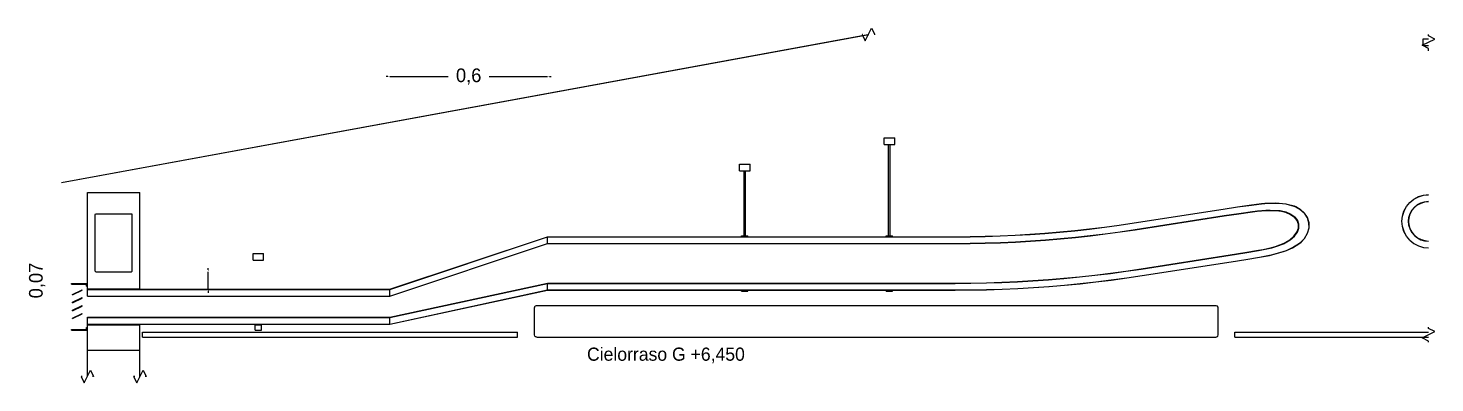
# Model space of a CAD drawing. Header units: metres. Extents: x 0.4 to 35.2, y -0.3 to 6.2.
# Drawn here: x 29.87 to 35.22, y -0.02 to 1.32 of the extents above; entities that cross this region are included whole.
import ezdxf

# ---------------------------------------------------------------- set-up
doc = ezdxf.new("R2010")
doc.units = ezdxf.units.M
for name, color, linetype in [('COTAS', 4, 'Continuous'), ('G_MEDIDO', 8, 'Continuous'), ('P_PROPUESTO', 5, 'Continuous'), ('TEXTOS', 7, 'Continuous')]:
    doc.layers.add(name, color=color, linetype=linetype)
doc.dimstyles.get("Standard").update_dxf_attribs({"dimtxt": 2.5, "dimasz": 2.5, "dimexe": 1.25, "dimexo": 0.625, "dimtad": 1, "dimcen": 2.5, "dimazin": 3, "dimtfac": 1, "dimtmove": 0, "dimatfit": 3})

# ---------------------------------------------------------------- blocks, each defined once
blk = doc.blocks.new('_CLOSEDFILLED')
at = {"color": 0, "linetype": 'BYBLOCK'}
blk.add_solid([(-1, 0.16), (0, 0), (-1, -0.16)], dxfattribs=at)
blk = doc.blocks.new('*D8')
for p, q in [((30.56, 0.4053), (30.56, 0.4123)), ((30.56, 0.3983), (30.56, 0.3983)), ((30.56, 0.3315), (30.56, 0.3983)), ((30.56, 0.3315), (30.56, 0.3315)), ((30.56, 0.3245), (30.56, 0.3175))]:
    blk.add_line(p, q)
at = {"layer": 'Defpoints'}
for p in [(30.56, 0.3983), (30.56, 0.3315), (30.56, 0.3315)]:
    blk.add_point(p, dxfattribs=at)
at = {"layer": 'COTAS', "xscale": 0.007, "yscale": 0.007}
for p, rotation in [((30.56, 0.3983), 270), ((30.56, 0.3315), 90)]:
    blk.add_blockref('_CLOSEDFILLED', p, dxfattribs=dict(at, rotation=rotation))
at = {"layer": 'COTAS', "insert": (29.909, 0.3649), "char_height": 0.052, "attachment_point": 5, "rotation": 90}
blk.add_mtext('0,07', dxfattribs=at)
blk = doc.blocks.new('*D9')
for p, q in [((31.243, 1.14), (31.236, 1.14)), ((31.25, 1.14), (31.25, 1.14)), ((31.25, 1.14), (31.472, 1.14)), ((31.628, 1.14), (31.85, 1.14)), ((31.85, 1.14), (31.85, 1.14)), ((31.857, 1.14), (31.864, 1.14))]:
    blk.add_line(p, q)
at = {"layer": 'Defpoints'}
for p in [(31.25, 1.14), (31.25, 1.14), (31.85, 1.14)]:
    blk.add_point(p, dxfattribs=at)
at = {"layer": 'COTAS', "xscale": 0.007, "yscale": 0.007}
blk.add_blockref('_CLOSEDFILLED', (31.25, 1.14), dxfattribs=at)
at = {"layer": 'COTAS', "xscale": 0.007, "yscale": 0.007, "rotation": 180}
blk.add_blockref('_CLOSEDFILLED', (31.85, 1.14), dxfattribs=at)
at = {"layer": 'COTAS', "insert": (31.55, 1.14), "char_height": 0.052, "attachment_point": 5}
blk.add_mtext('0,6', dxfattribs=at)

msp = doc.modelspace()

# ---------------------------------------------------------------- linework, layer by layer
at = {"layer": 'G_MEDIDO'}
for p, q in [((30.0016, 0.7379), (33.0677, 1.3)), ((30.0017, 0.7371), (33.0722, 1.3)), ((33.0477, 1.3), (33.0459, 1.3)), ((33.0459, 1.3), (33.0579, 1.276)), ((33.0579, 1.276), (33.0819, 1.324)), ((33.0819, 1.324), (33.0939, 1.3)), ((33.0939, 1.3), (33.0922, 1.3)), ((35.2, 1.2947), (35.2, 1.3)), ((35.224, 1.2827), (35.2, 1.2947)), ((35.176, 1.2587), (35.224, 1.2827)), ((35.2, 1.2467), (35.176, 1.2587)), ((35.2, 1.2382), (35.2, 1.2467)), ((30.0017, 0.7371), (30.0016, 0.7379)), ((30.1, 0.6995), (30.1006, 0.7)), ((30.1, 0.3355), (30.1, 0.6995)), ((30.1006, 0.7), (30.102, 0.7)), ((30.102, 0.7), (30.298, 0.7)), ((30.298, 0.7), (30.2994, 0.6999)), ((30.2994, 0.6999), (30.3, 0.6997)), ((30.3, 0.3338), (30.3, 0.6997)), ((30.13, 0.6163), (30.1306, 0.6177)), ((30.13, 0.4003), (30.13, 0.6163)), ((30.1306, 0.6177), (30.132, 0.6183)), ((30.132, 0.6183), (30.268, 0.6183)), ((30.268, 0.6183), (30.2694, 0.6177)), ((30.27, 0.6163), (30.2694, 0.6177)), ((30.27, 0.4003), (30.27, 0.6163)), ((30.1306, 0.3989), (30.13, 0.4003)), ((30.1306, 0.3989), (30.132, 0.3983)), ((30.132, 0.3983), (30.268, 0.3983)), ((30.268, 0.3983), (30.2694, 0.3989)), ((30.2694, 0.3989), (30.27, 0.4003)), ((30.1006, 0.3341), (30.1, 0.3355)), ((30.1006, 0.3341), (30.102, 0.3335)), ((30.102, 0.3335), (30.298, 0.3335)), ((30.298, 0.3335), (30.2994, 0.3336)), ((30.2994, 0.3336), (30.3, 0.3338)), ((31.8026, 0.2674), (31.8036, 0.2681)), ((31.8036, 0.2681), (31.8038, 0.2683)), ((31.8038, 0.2683), (31.808, 0.2697)), ((31.808, 0.2697), (31.809, 0.27)), ((31.809, 0.27), (33.8729, 0.27)), ((33.8729, 0.27), (34.391, 0.27)), ((34.391, 0.27), (34.3952, 0.2687)), ((34.3952, 0.2687), (34.3962, 0.2683)), ((34.3962, 0.2683), (34.3971, 0.2676)), ((34.3971, 0.2676), (34.3974, 0.2674)), ((31.8, 0.261), (31.8013, 0.2652)), ((31.8, 0.2405), (31.8, 0.261)), ((31.8, 0.159), (31.8, 0.2405)), ((31.8013, 0.2652), (31.8017, 0.2662)), ((31.8017, 0.2662), (31.8024, 0.2671)), ((31.8024, 0.2671), (31.8026, 0.2674)), ((34.3976, 0.2671), (34.3974, 0.2674)), ((34.3983, 0.2662), (34.3976, 0.2671)), ((34.3987, 0.2652), (34.3983, 0.2662)), ((34.4, 0.261), (34.3987, 0.2652)), ((34.4, 0.2405), (34.4, 0.261)), ((34.4, 0.159), (34.4, 0.2405)), ((30.1, 0.1945), (30.1006, 0.1959)), ((30.1, 0.102), (30.1, 0.1945)), ((30.1006, 0.1959), (30.102, 0.1965)), ((30.102, 0.1965), (30.298, 0.1965)), ((30.298, 0.1965), (30.2994, 0.1959)), ((30.3, 0.1945), (30.2994, 0.1959)), ((30.3, 0.102), (30.3, 0.1945)), ((30.31, 0.15), (30.31, 0.168)), ((30.31, 0.168), (31.736, 0.168)), ((31.736, 0.15), (31.736, 0.168)), ((34.464, 0.168), (35.2, 0.168)), ((34.464, 0.15), (34.464, 0.168)), ((35.176, 0.147), (35.224, 0.171)), ((35.2, 0.183), (35.2, 0.188)), ((35.224, 0.171), (35.2, 0.183)), ((30.31, 0.15), (31.736, 0.15)), ((31.8003, 0.158), (31.8, 0.159)), ((31.8017, 0.1538), (31.8003, 0.158)), ((31.8019, 0.1536), (31.8017, 0.1538)), ((31.8026, 0.1526), (31.8019, 0.1536)), ((31.8026, 0.1526), (31.8036, 0.1519)), ((31.8036, 0.1519), (31.8038, 0.1517)), ((31.8038, 0.1517), (31.808, 0.1503)), ((31.808, 0.1503), (31.809, 0.15)), ((31.809, 0.15), (33.8729, 0.15)), ((33.8729, 0.15), (34.391, 0.15)), ((34.391, 0.15), (34.3952, 0.1513)), ((34.3952, 0.1513), (34.3962, 0.1517)), ((34.3962, 0.1517), (34.3971, 0.1524)), ((34.3971, 0.1524), (34.3974, 0.1526)), ((34.3974, 0.1526), (34.3981, 0.1536)), ((34.3981, 0.1536), (34.3983, 0.1538)), ((34.3983, 0.1538), (34.3997, 0.158)), ((34.3997, 0.158), (34.4, 0.159)), ((34.464, 0.15), (35.2, 0.15)), ((35.2, 0.135), (35.176, 0.147)), ((35.2, 0.13), (35.2, 0.135)), ((30.1006, 0.1006), (30.1, 0.102)), ((30.1, 0.0955), (30.1005, 0.0969)), ((30.1, 0), (30.1, 0.0955)), ((30.1005, 0.0969), (30.1008, 0.0981)), ((30.1006, 0.1006), (30.102, 0.1)), ((30.1008, 0.0981), (30.1011, 0.0984)), ((30.1011, 0.0984), (30.1013, 0.0987)), ((30.1013, 0.0987), (30.1016, 0.0989)), ((30.1016, 0.0989), (30.1019, 0.0992)), ((30.1019, 0.0992), (30.1033, 0.0996)), ((30.102, 0.1), (30.1045, 0.1)), ((30.1033, 0.0996), (30.1045, 0.1)), ((30.1045, 0.1), (30.2086, 0.1)), ((30.2086, 0.1), (30.2955, 0.1)), ((30.2955, 0.1), (30.2969, 0.0995)), ((30.2955, 0.1), (30.298, 0.1)), ((30.2969, 0.0995), (30.2981, 0.0992)), ((30.298, 0.1), (30.2994, 0.1006)), ((30.2981, 0.0992), (30.2984, 0.0989)), ((30.2984, 0.0989), (30.2987, 0.0987)), ((30.2989, 0.0984), (30.2987, 0.0987)), ((30.2992, 0.0981), (30.2989, 0.0984)), ((30.2995, 0.0969), (30.2992, 0.0981)), ((30.2994, 0.1006), (30.3, 0.102)), ((30.3, 0.0955), (30.2995, 0.0969)), ((30.3, 0), (30.3, 0.0955)), ((30.08, 0), (30.076, 0)), ((30.076, 0), (30.088, -0.024)), ((30.088, -0.024), (30.112, 0.024)), ((30.112, 0.024), (30.124, 0)), ((30.124, 0), (30.12, 0)), ((30.28, 0), (30.276, 0)), ((30.276, 0), (30.288, -0.024)), ((30.288, -0.024), (30.312, 0.024)), ((30.312, 0.024), (30.324, 0)), ((30.324, 0), (30.32, 0))]:
    msp.add_line(p, q, dxfattribs=at)
at = {"layer": 'P_PROPUESTO'}
for p, q in [((35.18, 1.2832), (35.2, 1.2832)), ((35.18, 1.2582), (35.18, 1.2832)), ((35.18, 1.2582), (35.2, 1.2582)), ((33.13, 0.9073), (33.17, 0.9073)), ((33.13, 0.8823), (33.13, 0.9073)), ((33.13, 0.8823), (33.147, 0.8823)), ((33.147, 0.8823), (33.15, 0.8823)), ((33.147, 0.535), (33.147, 0.8823)), ((33.15, 0.8823), (33.15, 0.8823)), ((33.15, 0.8823), (33.15, 0.8823)), ((33.15, 0.8823), (33.15, 0.8823)), ((33.15, 0.8823), (33.15, 0.8823)), ((33.15, 0.8823), (33.15, 0.8823)), ((33.15, 0.8823), (33.15, 0.8823)), ((33.15, 0.8823), (33.15, 0.8823)), ((33.15, 0.8823), (33.15, 0.8823)), ((33.15, 0.8823), (33.15, 0.8823)), ((33.15, 0.8823), (33.15, 0.8823)), ((33.15, 0.8823), (33.15, 0.8823)), ((33.15, 0.8823), (33.15, 0.8823)), ((33.15, 0.8823), (33.15, 0.8823)), ((33.15, 0.8823), (33.15, 0.8823)), ((33.15, 0.8823), (33.153, 0.8823)), ((33.153, 0.8823), (33.17, 0.8823)), ((33.153, 0.535), (33.153, 0.8823)), ((33.17, 0.8823), (33.17, 0.9073)), ((32.58, 0.8065), (32.62, 0.8065)), ((32.58, 0.7815), (32.58, 0.8065)), ((32.62, 0.7815), (32.62, 0.8065)), ((32.58, 0.7815), (32.597, 0.7815)), ((32.597, 0.7815), (32.6, 0.7815)), ((32.597, 0.535), (32.597, 0.7815)), ((32.6, 0.7815), (32.6, 0.7815)), ((32.6, 0.7815), (32.6, 0.7815)), ((32.6, 0.7815), (32.6, 0.7815)), ((32.6, 0.7815), (32.6, 0.7815)), ((32.6, 0.7815), (32.6, 0.7815)), ((32.6, 0.7815), (32.6, 0.7815)), ((32.6, 0.7815), (32.6, 0.7815)), ((32.6, 0.7815), (32.6, 0.7815)), ((32.6, 0.7815), (32.6, 0.7815)), ((32.6, 0.7815), (32.6, 0.7815)), ((32.6, 0.7815), (32.6, 0.7815)), ((32.6, 0.7815), (32.6, 0.7815)), ((32.6, 0.7815), (32.6, 0.7815)), ((32.6, 0.7815), (32.6, 0.7815)), ((32.6, 0.7815), (32.603, 0.7815)), ((32.603, 0.7815), (32.62, 0.7815)), ((32.603, 0.535), (32.603, 0.7815)), ((34.4186, 0.6366), (34.4741, 0.6449)), ((34.4187, 0.6361), (34.4741, 0.6445)), ((34.4741, 0.6449), (34.5263, 0.6523)), ((34.4741, 0.6445), (34.5264, 0.6518)), ((34.5263, 0.6523), (34.5648, 0.6573)), ((34.5264, 0.6518), (34.5645, 0.6568)), ((34.5645, 0.6568), (34.5776, 0.6578)), ((34.5648, 0.6573), (34.5775, 0.6583)), ((34.5775, 0.6583), (34.6191, 0.6599)), ((34.5776, 0.6578), (34.6187, 0.6594)), ((34.6187, 0.6594), (34.6316, 0.6588)), ((34.6191, 0.6599), (34.6315, 0.6593)), ((34.6315, 0.6593), (34.6573, 0.6563)), ((34.6316, 0.6588), (34.6568, 0.6558)), ((34.6568, 0.6558), (34.688, 0.648)), ((34.6573, 0.6563), (34.6886, 0.6484)), ((34.688, 0.648), (34.6948, 0.645)), ((34.6886, 0.6484), (34.6947, 0.6458)), ((34.6947, 0.6458), (34.7114, 0.6364)), ((34.6948, 0.645), (34.7108, 0.636)), ((35.1062, 0.6288), (35.1156, 0.6464)), ((35.1067, 0.6287), (35.116, 0.6461)), ((35.1156, 0.6464), (35.1282, 0.6618)), ((35.116, 0.6461), (35.1286, 0.6614)), ((35.1282, 0.6618), (35.1436, 0.6744)), ((35.1286, 0.6614), (35.1439, 0.674)), ((35.1368, 0.6322), (35.1463, 0.6437)), ((35.1376, 0.6317), (35.147, 0.643)), ((35.1436, 0.6744), (35.1612, 0.6838)), ((35.1439, 0.674), (35.1613, 0.6833)), ((35.1463, 0.6437), (35.1578, 0.6532)), ((35.147, 0.643), (35.1583, 0.6524)), ((35.1578, 0.6532), (35.1709, 0.6602)), ((35.1583, 0.6524), (35.1713, 0.6593)), ((35.1612, 0.6838), (35.1802, 0.6895)), ((35.1613, 0.6833), (35.1803, 0.6891)), ((35.1709, 0.6602), (35.1852, 0.6645)), ((35.1713, 0.6593), (35.1854, 0.6636)), ((35.1802, 0.6895), (35.2, 0.6915)), ((35.1803, 0.6891), (35.2, 0.691)), ((35.1852, 0.6645), (35.2, 0.666)), ((35.1854, 0.6636), (35.2, 0.665)), ((34.0804, 0.584), (34.4186, 0.6366)), ((34.0804, 0.5835), (34.4186, 0.6361)), ((34.0843, 0.5588), (34.4225, 0.6114)), ((34.0844, 0.5578), (34.4226, 0.6104)), ((34.4186, 0.6366), (34.4186, 0.6366)), ((34.4186, 0.6361), (34.4187, 0.6361)), ((34.4225, 0.6114), (34.478, 0.6198)), ((34.4225, 0.6114), (34.4225, 0.6114)), ((34.4226, 0.6104), (34.4227, 0.6104)), ((34.4227, 0.6104), (34.4781, 0.6188)), ((34.478, 0.6198), (34.5302, 0.6271)), ((34.4781, 0.6188), (34.5304, 0.6261)), ((34.5302, 0.6271), (34.5493, 0.6296)), ((34.5304, 0.6261), (34.5487, 0.6285)), ((34.5487, 0.6285), (34.5818, 0.6311)), ((34.5493, 0.6296), (34.5816, 0.6321)), ((34.5816, 0.6321), (34.5975, 0.6327)), ((34.5818, 0.6311), (34.5966, 0.6316)), ((34.5966, 0.6316), (34.6312, 0.63)), ((34.5975, 0.6327), (34.6326, 0.631)), ((34.6312, 0.63), (34.6362, 0.6293)), ((34.6326, 0.631), (34.636, 0.6305)), ((34.636, 0.6305), (34.6569, 0.6253)), ((34.6362, 0.6293), (34.6557, 0.6244)), ((34.6557, 0.6244), (34.6752, 0.6159)), ((34.6569, 0.6253), (34.6768, 0.6167)), ((34.6752, 0.6159), (34.6905, 0.6051)), ((34.6768, 0.6167), (34.6922, 0.6058)), ((34.7008, 0.5925), (34.6905, 0.6051)), ((34.7027, 0.593), (34.6922, 0.6058)), ((34.7047, 0.5817), (34.7008, 0.5925)), ((34.7031, 0.5917), (34.7027, 0.593)), ((34.7072, 0.5787), (34.7031, 0.5917)), ((34.7108, 0.636), (34.7277, 0.621)), ((34.7114, 0.6364), (34.7284, 0.6213)), ((34.7394, 0.6036), (34.7277, 0.621)), ((34.7401, 0.6038), (34.7284, 0.6213)), ((34.7453, 0.5846), (34.7394, 0.6036)), ((34.7461, 0.5847), (34.7401, 0.6038)), ((35.0985, 0.59), (35.1005, 0.6098)), ((35.1005, 0.5702), (35.0985, 0.59)), ((35.099, 0.59), (35.1009, 0.6097)), ((35.1009, 0.5703), (35.099, 0.59)), ((35.1005, 0.6098), (35.1062, 0.6288)), ((35.1009, 0.6097), (35.1067, 0.6287)), ((35.124, 0.59), (35.1255, 0.6048)), ((35.1255, 0.5752), (35.124, 0.59)), ((35.125, 0.59), (35.1264, 0.6046)), ((35.1264, 0.5754), (35.125, 0.59)), ((35.1255, 0.6048), (35.1298, 0.6191)), ((35.1264, 0.6046), (35.1307, 0.6187)), ((35.1298, 0.6191), (35.1368, 0.6322)), ((35.1307, 0.6187), (35.1376, 0.6317)), ((32.588, 0.535), (32.612, 0.535)), ((32.588, 0.533), (32.588, 0.535)), ((32.597, 0.535), (32.6, 0.535)), ((32.6, 0.535), (32.603, 0.535)), ((32.6, 0.535), (32.6, 0.535)), ((32.6, 0.535), (32.6, 0.535)), ((32.6, 0.535), (32.6, 0.535)), ((32.6, 0.535), (32.6, 0.535)), ((32.6, 0.535), (32.6, 0.535)), ((32.6, 0.535), (32.6, 0.535)), ((32.6, 0.535), (32.6, 0.535)), ((32.6, 0.535), (32.6, 0.535)), ((32.6, 0.535), (32.6, 0.535)), ((32.6, 0.535), (32.6, 0.535)), ((32.6, 0.535), (32.6, 0.535)), ((32.6, 0.535), (32.6, 0.535)), ((32.6, 0.535), (32.6, 0.535)), ((32.6, 0.535), (32.6, 0.535)), ((32.612, 0.533), (32.612, 0.535)), ((33.138, 0.535), (33.162, 0.535)), ((33.138, 0.533), (33.138, 0.535)), ((33.147, 0.535), (33.15, 0.535)), ((33.15, 0.535), (33.153, 0.535)), ((33.15, 0.535), (33.15, 0.535)), ((33.15, 0.535), (33.15, 0.535)), ((33.15, 0.535), (33.15, 0.535)), ((33.15, 0.535), (33.15, 0.535)), ((33.15, 0.535), (33.15, 0.535)), ((33.15, 0.535), (33.15, 0.535)), ((33.15, 0.535), (33.15, 0.535)), ((33.15, 0.535), (33.15, 0.535)), ((33.15, 0.535), (33.15, 0.535)), ((33.15, 0.535), (33.15, 0.535)), ((33.15, 0.535), (33.15, 0.535)), ((33.15, 0.535), (33.15, 0.535)), ((33.15, 0.535), (33.15, 0.535)), ((33.15, 0.535), (33.15, 0.535)), ((33.162, 0.533), (33.162, 0.535)), ((33.5708, 0.5348), (33.6277, 0.5373)), ((33.5709, 0.5343), (33.6277, 0.5368)), ((33.6277, 0.5373), (33.6844, 0.5406)), ((33.6277, 0.5368), (33.6845, 0.5401)), ((33.6844, 0.5406), (33.7412, 0.5446)), ((33.6845, 0.5401), (33.7412, 0.5441)), ((33.7412, 0.5446), (33.7978, 0.5494)), ((33.7412, 0.5441), (33.7979, 0.5489)), ((33.7978, 0.5494), (33.8544, 0.5548)), ((33.7979, 0.5489), (33.8545, 0.5543)), ((33.8544, 0.5548), (33.911, 0.561)), ((33.8545, 0.5543), (33.911, 0.5605)), ((33.857, 0.5295), (33.9139, 0.5357)), ((33.911, 0.561), (33.9674, 0.568)), ((33.911, 0.5605), (33.9675, 0.5675)), ((33.9139, 0.5357), (33.9707, 0.5427)), ((33.914, 0.5347), (33.9708, 0.5417)), ((33.9674, 0.568), (34.0239, 0.5756)), ((33.9675, 0.5675), (34.024, 0.5751)), ((33.9707, 0.5427), (34.0275, 0.5504)), ((33.9708, 0.5417), (34.0276, 0.5494)), ((34.0239, 0.5756), (34.0804, 0.584)), ((34.024, 0.5751), (34.0804, 0.5835)), ((34.0275, 0.5504), (34.0843, 0.5588)), ((34.0276, 0.5494), (34.0844, 0.5578)), ((34.688, 0.5335), (34.6993, 0.5484)), ((34.6897, 0.5332), (34.7011, 0.5483)), ((34.6993, 0.5484), (34.7053, 0.5636)), ((34.7011, 0.5483), (34.7072, 0.5637)), ((34.7057, 0.5785), (34.7047, 0.5817)), ((34.7053, 0.5636), (34.7057, 0.5751)), ((34.7057, 0.5751), (34.7057, 0.5785)), ((34.7073, 0.5651), (34.7072, 0.5787)), ((34.7072, 0.5637), (34.7073, 0.5651)), ((34.728, 0.5251), (34.7395, 0.5446)), ((34.7287, 0.525), (34.7403, 0.5445)), ((34.7395, 0.5446), (34.7454, 0.5647)), ((34.7403, 0.5445), (34.7462, 0.5647)), ((34.7454, 0.5647), (34.7453, 0.5846)), ((34.7462, 0.5647), (34.7461, 0.5847)), ((35.1062, 0.5512), (35.1005, 0.5702)), ((35.1067, 0.5513), (35.1009, 0.5703)), ((35.1156, 0.5336), (35.1062, 0.5512)), ((35.116, 0.5339), (35.1067, 0.5513)), ((35.1298, 0.5609), (35.1255, 0.5752)), ((35.1307, 0.5613), (35.1264, 0.5754)), ((35.1368, 0.5478), (35.1298, 0.5609)), ((35.1376, 0.5483), (35.1307, 0.5613)), ((35.1463, 0.5363), (35.1368, 0.5478)), ((35.147, 0.537), (35.1376, 0.5483)), ((35.1463, 0.5363), (35.1578, 0.5268)), ((35.147, 0.537), (35.1583, 0.5276)), ((31.25, 0.3315), (31.85, 0.5315)), ((31.25, 0.331), (31.85, 0.531)), ((31.25, 0.306), (31.85, 0.506)), ((31.25, 0.305), (31.85, 0.505)), ((31.85, 0.531), (31.85, 0.5315)), ((31.85, 0.5315), (33.4, 0.5315)), ((31.85, 0.506), (31.85, 0.531)), ((31.85, 0.531), (33.4, 0.531)), ((31.85, 0.505), (31.85, 0.506)), ((31.85, 0.506), (33.4, 0.506)), ((31.85, 0.505), (33.4, 0.505)), ((32.588, 0.533), (32.612, 0.533)), ((32.588, 0.5315), (32.588, 0.533)), ((32.588, 0.5315), (32.612, 0.5315)), ((32.612, 0.5315), (32.612, 0.533)), ((33.138, 0.533), (33.162, 0.533)), ((33.138, 0.5315), (33.138, 0.533)), ((33.138, 0.5315), (33.162, 0.5315)), ((33.162, 0.5315), (33.162, 0.533)), ((33.4, 0.5315), (33.457, 0.5319)), ((33.4, 0.531), (33.457, 0.5314)), ((33.4, 0.506), (33.4573, 0.5064)), ((33.4, 0.505), (33.4573, 0.5054)), ((33.457, 0.5319), (33.514, 0.533)), ((33.457, 0.5314), (33.514, 0.5325)), ((33.4573, 0.5064), (33.5146, 0.5075)), ((33.4573, 0.5054), (33.5146, 0.5065)), ((33.514, 0.533), (33.5708, 0.5348)), ((33.514, 0.5325), (33.5709, 0.5343)), ((33.5146, 0.5075), (33.5718, 0.5093)), ((33.5146, 0.5065), (33.5719, 0.5083)), ((33.5718, 0.5093), (33.629, 0.5119)), ((33.5719, 0.5083), (33.629, 0.5109)), ((33.629, 0.5119), (33.6861, 0.5152)), ((33.629, 0.5109), (33.6861, 0.5142)), ((33.6861, 0.5152), (33.7431, 0.5192)), ((33.6861, 0.5142), (33.7432, 0.5182)), ((33.7431, 0.5192), (33.8001, 0.524)), ((33.7432, 0.5182), (33.8002, 0.523)), ((33.8001, 0.524), (33.857, 0.5295)), ((33.8002, 0.523), (33.8571, 0.5285)), ((33.8571, 0.5285), (33.914, 0.5347)), ((34.5531, 0.4798), (34.5713, 0.4831)), ((34.5533, 0.4789), (34.5722, 0.4823)), ((34.5713, 0.4831), (34.6036, 0.4907)), ((34.5722, 0.4823), (34.6037, 0.4897)), ((34.6036, 0.4907), (34.6179, 0.4947)), ((34.6037, 0.4897), (34.619, 0.4939)), ((34.6179, 0.4947), (34.6504, 0.5068)), ((34.619, 0.4939), (34.652, 0.5062)), ((34.6504, 0.5068), (34.6548, 0.509)), ((34.652, 0.5062), (34.655, 0.5077)), ((34.6548, 0.509), (34.6719, 0.5195)), ((34.655, 0.5077), (34.6734, 0.5191)), ((34.6594, 0.4795), (34.6826, 0.4899)), ((34.6595, 0.4789), (34.6832, 0.4896)), ((34.6719, 0.5195), (34.688, 0.5335)), ((34.6734, 0.5191), (34.6897, 0.5332)), ((34.6826, 0.4899), (34.7099, 0.5068)), ((34.6832, 0.4896), (34.7107, 0.5066)), ((34.7099, 0.5068), (34.7156, 0.5117)), ((34.7107, 0.5066), (34.7157, 0.511)), ((34.7156, 0.5117), (34.728, 0.5251)), ((34.7157, 0.511), (34.7287, 0.525)), ((35.1282, 0.5182), (35.1156, 0.5336)), ((35.1286, 0.5186), (35.116, 0.5339)), ((35.1282, 0.5182), (35.1436, 0.5056)), ((35.1286, 0.5186), (35.1439, 0.506)), ((35.1436, 0.5056), (35.1612, 0.4962)), ((35.1439, 0.506), (35.1613, 0.4967)), ((35.1578, 0.5268), (35.1709, 0.5198)), ((35.1583, 0.5276), (35.1713, 0.5207)), ((35.1612, 0.4962), (35.1802, 0.4904)), ((35.1613, 0.4967), (35.1803, 0.4909)), ((35.1709, 0.5198), (35.1852, 0.5155)), ((35.1713, 0.5207), (35.1854, 0.5164)), ((35.1802, 0.4904), (35.2, 0.4885)), ((35.1803, 0.4909), (35.2, 0.489)), ((35.1852, 0.5155), (35.2, 0.514)), ((35.1854, 0.5164), (35.2, 0.515)), ((30.73, 0.4673), (30.77, 0.4673)), ((30.73, 0.4423), (30.73, 0.4673)), ((30.73, 0.4423), (30.77, 0.4423)), ((30.77, 0.4423), (30.77, 0.4673)), ((34.1073, 0.4096), (34.4457, 0.4622)), ((34.1074, 0.4086), (34.4458, 0.4612)), ((34.1113, 0.3839), (34.4497, 0.4365)), ((34.1113, 0.3834), (34.4497, 0.436)), ((34.4457, 0.4622), (34.5011, 0.471)), ((34.4457, 0.4622), (34.4457, 0.4622)), ((34.4458, 0.4612), (34.5012, 0.47)), ((34.4458, 0.4612), (34.4458, 0.4612)), ((34.4497, 0.4365), (34.5051, 0.4453)), ((34.4497, 0.4365), (34.4497, 0.4365)), ((34.4497, 0.436), (34.4498, 0.436)), ((34.4498, 0.436), (34.5051, 0.4448)), ((34.5011, 0.471), (34.5531, 0.4798)), ((34.5012, 0.47), (34.5533, 0.4789)), ((34.5051, 0.4453), (34.5571, 0.4542)), ((34.5051, 0.4448), (34.5572, 0.4537)), ((34.5571, 0.4542), (34.5949, 0.461)), ((34.5572, 0.4537), (34.5953, 0.4606)), ((34.5949, 0.461), (34.6077, 0.464)), ((34.5953, 0.4606), (34.6078, 0.4635)), ((34.6077, 0.464), (34.6473, 0.475)), ((34.6078, 0.4635), (34.6479, 0.4746)), ((34.6473, 0.475), (34.6594, 0.4795)), ((34.6479, 0.4746), (34.6595, 0.4789)), ((33.8137, 0.3736), (33.8725, 0.3793)), ((33.8137, 0.3726), (33.8726, 0.3783)), ((33.8725, 0.3793), (33.9313, 0.3857)), ((33.8726, 0.3783), (33.9314, 0.3847)), ((33.9313, 0.3857), (33.9901, 0.3929)), ((33.9314, 0.3847), (33.9902, 0.3919)), ((33.9901, 0.3929), (34.0487, 0.4009)), ((33.9902, 0.3919), (34.0489, 0.3999)), ((33.9934, 0.3671), (34.0524, 0.3752)), ((33.9935, 0.3666), (34.0525, 0.3747)), ((34.0487, 0.4009), (34.1073, 0.4096)), ((34.0489, 0.3999), (34.1074, 0.4086)), ((34.0524, 0.3752), (34.1113, 0.3839)), ((34.0525, 0.3747), (34.1113, 0.3834)), ((30.04, 0.354), (30.097, 0.354)), ((30.04, 0.351), (30.04, 0.354)), ((30.04, 0.351), (30.097, 0.351)), ((30.043, 0.312), (30.08, 0.33)), ((30.043, 0.31), (30.08, 0.328)), ((30.08, 0.328), (30.08, 0.33)), ((30.097, 0.351), (30.097, 0.354)), ((30.097, 0.354), (30.1, 0.354)), ((30.097, 0.344), (30.097, 0.351)), ((30.097, 0.344), (30.1, 0.344)), ((30.1, 0.344), (30.1, 0.354)), ((30.1, 0.3335), (30.102, 0.3335)), ((30.1, 0.3315), (30.1, 0.3335)), ((30.1, 0.3315), (30.3, 0.3315)), ((30.1, 0.331), (30.1, 0.3315)), ((30.1, 0.331), (31.25, 0.331)), ((30.1, 0.306), (30.1, 0.331)), ((30.102, 0.3335), (30.2, 0.3335)), ((30.2, 0.3335), (30.298, 0.3335)), ((30.298, 0.3335), (30.3, 0.3335)), ((30.3, 0.3315), (30.3, 0.3335)), ((30.3, 0.3315), (31.25, 0.3315)), ((31.25, 0.225), (31.85, 0.355)), ((31.25, 0.224), (31.85, 0.354)), ((31.25, 0.331), (31.25, 0.3315)), ((31.25, 0.306), (31.25, 0.331)), ((31.25, 0.199), (31.85, 0.329)), ((31.25, 0.1985), (31.85, 0.3285)), ((31.85, 0.354), (31.85, 0.355)), ((31.85, 0.355), (33.4, 0.355)), ((31.85, 0.329), (31.85, 0.354)), ((31.85, 0.354), (33.4, 0.354)), ((31.85, 0.3285), (31.85, 0.329)), ((31.85, 0.329), (33.4, 0.329)), ((31.85, 0.3285), (33.4, 0.3285)), ((32.588, 0.3285), (32.612, 0.3285)), ((32.588, 0.327), (32.588, 0.3285)), ((32.588, 0.327), (32.612, 0.327)), ((32.588, 0.325), (32.588, 0.327)), ((32.588, 0.325), (32.612, 0.325)), ((32.612, 0.327), (32.612, 0.3285)), ((32.612, 0.325), (32.612, 0.327)), ((33.138, 0.3285), (33.162, 0.3285)), ((33.138, 0.327), (33.138, 0.3285)), ((33.138, 0.327), (33.162, 0.327)), ((33.138, 0.325), (33.138, 0.327)), ((33.138, 0.325), (33.162, 0.325)), ((33.162, 0.327), (33.162, 0.3285)), ((33.162, 0.325), (33.162, 0.327)), ((33.4, 0.355), (33.4593, 0.3554)), ((33.4, 0.354), (33.4593, 0.3544)), ((33.4, 0.329), (33.4596, 0.3294)), ((33.4, 0.3285), (33.4596, 0.3289)), ((33.4593, 0.3554), (33.5185, 0.3565)), ((33.4593, 0.3544), (33.5185, 0.3555)), ((33.4596, 0.3294), (33.5191, 0.3305)), ((33.4596, 0.3289), (33.5192, 0.33)), ((33.5185, 0.3565), (33.5776, 0.3584)), ((33.5185, 0.3555), (33.5777, 0.3574)), ((33.5191, 0.3305), (33.5786, 0.3324)), ((33.5192, 0.33), (33.5786, 0.3319)), ((33.5776, 0.3584), (33.6367, 0.3611)), ((33.5777, 0.3574), (33.6368, 0.3601)), ((33.5786, 0.3324), (33.6381, 0.3351)), ((33.5786, 0.3319), (33.6381, 0.3346)), ((33.6367, 0.3611), (33.6958, 0.3645)), ((33.6368, 0.3601), (33.6958, 0.3635)), ((33.6381, 0.3351), (33.6974, 0.3385)), ((33.6381, 0.3346), (33.6975, 0.338)), ((33.6958, 0.3645), (33.7547, 0.3687)), ((33.6958, 0.3635), (33.7548, 0.3677)), ((33.6974, 0.3385), (33.7567, 0.3427)), ((33.6975, 0.338), (33.7568, 0.3422)), ((33.7547, 0.3687), (33.8137, 0.3736)), ((33.7548, 0.3677), (33.8137, 0.3726)), ((33.7567, 0.3427), (33.816, 0.3477)), ((33.7568, 0.3422), (33.816, 0.3472)), ((33.816, 0.3477), (33.8752, 0.3534)), ((33.816, 0.3472), (33.8752, 0.3529)), ((33.8752, 0.3534), (33.9343, 0.3599)), ((33.8752, 0.3529), (33.9344, 0.3594)), ((33.9343, 0.3599), (33.9934, 0.3671)), ((33.9344, 0.3594), (33.9935, 0.3666)), ((30.043, 0.31), (30.043, 0.312)), ((30.043, 0.282), (30.08, 0.3)), ((30.043, 0.28), (30.08, 0.298)), ((30.043, 0.28), (30.043, 0.282)), ((30.043, 0.252), (30.08, 0.27)), ((30.043, 0.25), (30.08, 0.268)), ((30.08, 0.298), (30.08, 0.3)), ((30.08, 0.268), (30.08, 0.27)), ((30.1, 0.306), (31.25, 0.306)), ((30.1, 0.305), (30.1, 0.306)), ((30.1, 0.305), (31.25, 0.305)), ((31.25, 0.305), (31.25, 0.306)), ((30.043, 0.25), (30.043, 0.252)), ((30.043, 0.222), (30.08, 0.24)), ((30.043, 0.22), (30.08, 0.238)), ((30.043, 0.22), (30.043, 0.222)), ((30.08, 0.238), (30.08, 0.24)), ((30.1, 0.225), (31.25, 0.225)), ((30.1, 0.224), (30.1, 0.225)), ((30.1, 0.224), (31.25, 0.224)), ((30.1, 0.199), (30.1, 0.224)), ((31.25, 0.224), (31.25, 0.225)), ((31.25, 0.199), (31.25, 0.224)), ((30.04, 0.179), (30.097, 0.179)), ((30.04, 0.176), (30.04, 0.179)), ((30.04, 0.176), (30.097, 0.176)), ((30.097, 0.186), (30.1, 0.186)), ((30.097, 0.179), (30.097, 0.186)), ((30.097, 0.176), (30.097, 0.179)), ((30.097, 0.176), (30.1, 0.176)), ((30.1, 0.199), (31.25, 0.199)), ((30.1, 0.1985), (30.1, 0.199)), ((30.1, 0.1985), (30.3, 0.1985)), ((30.1, 0.1965), (30.1, 0.1985)), ((30.1, 0.1965), (30.102, 0.1965)), ((30.1, 0.176), (30.1, 0.186)), ((30.102, 0.1965), (30.2, 0.1965)), ((30.2, 0.1965), (30.298, 0.1965)), ((30.298, 0.1965), (30.3, 0.1965)), ((30.3, 0.1985), (30.738, 0.1985)), ((30.3, 0.1965), (30.3, 0.1985)), ((30.738, 0.1985), (30.762, 0.1985)), ((30.738, 0.1965), (30.738, 0.1985)), ((30.738, 0.1965), (30.762, 0.1965)), ((30.738, 0.1765), (30.738, 0.1965)), ((30.738, 0.1765), (30.762, 0.1765)), ((30.762, 0.1985), (31.25, 0.1985)), ((30.762, 0.1965), (30.762, 0.1985)), ((30.762, 0.1765), (30.762, 0.1965)), ((31.25, 0.1985), (31.25, 0.199))]:
    msp.add_line(p, q, dxfattribs=at)

# ---------------------------------------------------------------- texts
at = {"layer": 'TEXTOS'}
msp.add_text('Cielorraso G +6,450', height=0.05, dxfattribs=at).set_placement((32, 0.06))

# ---------------------------------------------------------------- dimensions: what is measured, and where the dimension line sits
at = {"layer": 'COTAS'}
dim = msp.add_linear_dim(base=(31.25, 1.14), p1=(31.25, 1.14), p2=(31.85, 1.14), dimstyle='Standard', override={"dimtxt": 0.052, "dimasz": 0.007}, dxfattribs=at)
dim.commit()
dim.dimension.update_dxf_attribs({"geometry": '*D9', "text_midpoint": (31.55, 1.14)})
dim = msp.add_linear_dim(base=(30.56, 0.3315), p1=(30.56, 0.3315), p2=(30.56, 0.3983), angle=90, dimstyle='Standard', override={"dimtxt": 0.052, "dimasz": 0.007}, dxfattribs=at)
dim.commit()
dim.dimension.update_dxf_attribs({"geometry": '*D8', "text_midpoint": (29.909, 0.3649)})

doc.saveas('drawing.dxf')
